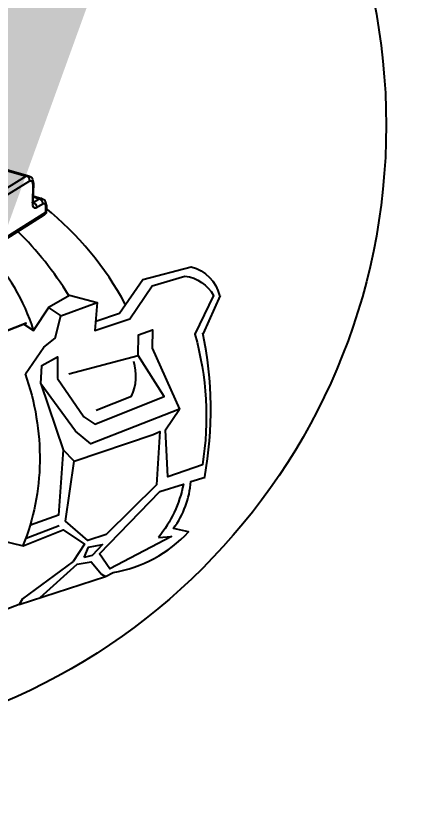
# Model space of a CAD drawing. Header units: feet. Extents: x -13743 to 68376, y -48 to 67763.
# Drawn here: x 187.26 to 193.1, y 63109.77 to 63121.28 of the extents above; entities that cross this region are included whole.
import ezdxf
from ezdxf.enums import TextEntityAlignment as Align

# ---------------------------------------------------------------- set-up
doc = ezdxf.new("R2018")
doc.units = ezdxf.units.FT
doc.header["$MEASUREMENT"] = 0
for name, color, linetype in [('G-ANNO-TEXT', 1, 'Continuous'), ('G-TEXT', 7, 'Continuous'), ('PDF_0', 7, 'Continuous')]:
    doc.layers.add(name, color=color, linetype=linetype)
doc.styles.add('NEI-A', font='arial.ttf')
doc.styles.get("Standard").update_dxf_attribs({"font": 'arial.ttf'})

# ---------------------------------------------------------------- blocks, each defined once
blk = doc.blocks.new('sub-title')
at = {"color": 153, "lineweight": 30, "flags": 106}
blk.add_attdef('SUB_TITLE', text='', height=0.1875, dxfattribs=at).set_placement((0, 0.1875), align=Align.MIDDLE_CENTER)
blk = doc.blocks.new('DETAIL_TITLE')
at = {"style": 'NEI-A', "flags": 8}
blk.add_attdef('#', text='', height=0.2, dxfattribs=at).set_placement((0.5922, -0.5109), align=Align.MIDDLE_CENTER)
at = {"lineweight": 30, "flags": 104}
blk.add_attdef('DETAIL_TITLE', text='', height=0.2, dxfattribs=at).set_placement((0.909897, -0.525138), align=Align.BOTTOM_LEFT)
at = {"style": 'NEI-A'}
for tag, p in [('SCALE:', (0.938649, -0.73792)), ('1"_=_', (1.547399, -0.73792))]:
    blk.add_attdef(tag, text='', height=0.1, dxfattribs=at).set_placement(p, align=Align.BOTTOM_LEFT)

msp = doc.modelspace()

# ---------------------------------------------------------------- linework, layer by layer
at = {"layer": 'PDF_0', "lineweight": 25}
for points in [[(184.163, 63119.893), (184.181, 63119.881), (187.451, 63118.942), (187.463, 63118.936), (187.492, 63118.919), (187.509, 63118.89), (187.521, 63118.832), (187.521, 63118.826), (187.515, 63118.559), (187.515, 63118.548), (187.538, 63118.536), (187.555, 63118.519), (187.561, 63118.507), (187.567, 63118.501), (187.567, 63118.478)], [(182.963, 63119.412), (182.981, 63119.342), (182.992, 63119.325), (183.027, 63119.29), (183.044, 63119.278), (183.068, 63119.272), (184.146, 63119.875), (187.416, 63118.936), (187.434, 63118.942), (187.451, 63118.942)], [(187.468, 63118.867), (187.468, 63118.878), (187.463, 63118.884), (187.463, 63118.896), (187.457, 63118.907), (187.439, 63118.925), (187.416, 63118.936), (186.523, 63118.385), (186.546, 63118.374), (186.564, 63118.356), (186.57, 63118.345), (186.57, 63118.339), (186.575, 63118.327), (186.575, 63118.316)], [(186.575, 63118.316), (187.468, 63118.867), (187.492, 63118.867), (187.497, 63118.861), (187.509, 63118.838), (187.509, 63118.826), (187.515, 63118.814), (187.509, 63118.548), (187.509, 63118.507), (187.521, 63118.484), (187.532, 63118.472), (187.555, 63118.472), (187.567, 63118.478), (187.66, 63118.53), (187.665, 63118.536), (187.683, 63118.536), (187.689, 63118.53), (187.7, 63118.507), (187.7, 63118.403), (187.706, 63118.409), (187.706, 63118.414)], [(187.521, 63118.826), (187.521, 63118.82), (187.515, 63118.814)], [(187.515, 63118.646), (187.642, 63118.611), (187.625, 63118.611), (187.607, 63118.606), (187.515, 63118.629)], [(187.509, 63118.548), (187.509, 63118.553), (187.515, 63118.559)], [(187.521, 63118.53), (187.521, 63118.536), (187.515, 63118.548), (187.607, 63118.606), (187.619, 63118.6), (187.625, 63118.594), (187.636, 63118.588), (187.66, 63118.542), (187.66, 63118.53)], [(187.642, 63118.606), (187.654, 63118.606), (187.683, 63118.588), (187.7, 63118.553), (187.712, 63118.501), (187.712, 63118.495), (187.706, 63118.414), (187.706, 63118.397), (187.7, 63118.385), (187.683, 63118.368), (187.677, 63118.368)], [(186.291, 63117.492), (187.677, 63118.368), (187.683, 63118.368), (187.689, 63118.374), (187.7, 63118.397), (187.7, 63118.403), (186.309, 63117.533)], [(187.712, 63118.495), (187.712, 63118.49), (187.706, 63118.484), (187.7, 63118.484)], [(187.381, 63116.773), (187.521, 63116.681), (187.752, 63117.023), (188.048, 63117.197), (188.454, 63117.087)], [(190.251, 63117.191), (190.002, 63116.634)], [(187.747, 63117.011), (187.921, 63116.895)], [(188.037, 63116.043), (189.051, 63116.315)], [(187.631, 63115.898), (187.955, 63114.936)], [(188.118, 63114.767), (189.272, 63115.156), (189.37, 63115.202), (189.318, 63114.42), (188.582, 63113.695), (188.315, 63113.608), (187.99, 63113.892), (188.118, 63114.767), (187.955, 63114.936), (187.886, 63113.979), (187.48, 63113.834)], [(187.416, 63113.643), (187.897, 63113.828)], [(186.819, 63112.686), (186.709, 63113.051), (187.028, 63113.614), (187.37, 63113.532), (187.955, 63113.764), (188.268, 63113.556), (188.1, 63113.3), (187.364, 63112.755), (187.312, 63112.674), (186.071, 63112.193)], [(187.619, 63112.773), (188.158, 63113.26), (188.367, 63113.295), (188.518, 63113.115), (188.576, 63113.08)]]:
    msp.add_lwpolyline(points, dxfattribs=at)
for points in [[(188.431, 63116.814), (188.779, 63116.93), (189.121, 63117.423), (189.828, 63117.608, -0.279707), (190.241, 63117.189)], [(187.405, 63116.043), (187.671, 63116.437), (187.839, 63116.565), (187.921, 63116.895), (188.454, 63117.087), (188.419, 63116.681), (188.929, 63116.849), (189.254, 63117.33), (189.735, 63117.475, -0.239182), (190.153, 63117.191), (189.88, 63116.623, -0.109758), (189.99, 63114.715), (189.486, 63114.541), (189.451, 63115.225), (189.654, 63115.527)], [(188.437, 63115.515), (188.953, 63115.718, 0.188716), (188.986, 63116.227)], [(187.312, 63112.674), (188.576, 63113.08), (188.686, 63113.138, 0.162648), (189.788, 63113.735), (189.567, 63113.782, 0.139358), (189.822, 63114.472), (190.031, 63114.535)]]:
    msp.add_lwpolyline(points, format="xyb", dxfattribs=at)
for points in [[(186.558, 63116.449), (187.416, 63116.785)], [(187.874, 63115.979), (188.257, 63115.417), (188.419, 63115.307), (189.434, 63115.712), (189.051, 63116.315), (189.057, 63116.617), (189.26, 63116.687), (189.254, 63116.42), (189.654, 63115.527), (188.361, 63115.022), (188.135, 63115.208), (187.631, 63115.898), (187.642, 63116.165), (187.874, 63116.292)], [(188.263, 63113.358), (188.326, 63113.509), (188.529, 63113.55), (188.379, 63113.387)]]:
    msp.add_lwpolyline(points, close=True, dxfattribs=at)
msp.add_lwpolyline([(189.347, 63113.654), (189.538, 63113.666), (188.64, 63113.196), (188.489, 63113.411), (189.37, 63114.327), (189.712, 63114.431, -0.125407)], format="xyb", close=True, dxfattribs=at)
msp.add_circle((183.511, 63119.681), 9.164, dxfattribs=at)
for centre, radius, start, end in [((184.787, 63114.88), 4.624, 28.1744, 50.9985), ((183.755, 63114.544), 5.036, 31.7834, 45.4065), ((184.81, 63115.849), 2.838, 17.1002, 44.4562), ((184.642, 63115.518), 5.47, 349.7112, 11.8527)]:
    msp.add_arc(centre, radius, start, end, dxfattribs=at)
msp.add_open_spline([(187.4, 63116.045), (187.546, 63115.633), (187.619, 63115.196), (187.608, 63114.341), (187.529, 63113.921), (187.367, 63113.534)], degree=3, knots=[0, 0, 0, 0, 3.813493, 3.813493, 7.492032, 7.492032, 7.492032, 7.492032], dxfattribs=at)

# ---------------------------------------------------------------- block references
at = {"layer": 'G-ANNO-TEXT'}
ref = msp.add_blockref('DETAIL_TITLE', (-460.635, 63776.869), dxfattribs=dict(at, xscale=128.9267043143703, yscale=128.9267043143703, zscale=128.9267043143703))
lines = msp.add_mtext('{\\LDC BLOCK TYPE-1 (3) STRINGS (78) MODULES [580W]}', dxfattribs={"layer": '0', "insert": (-343.325, 63747.843), "char_height": 858.86809, "attachment_point": 1})
ref.add_attrib('DETAIL_TITLE', '', (-343.325, 63747.843)).embed_mtext(lines)
at = {"layer": 'G-TEXT'}
ref = msp.add_blockref('sub-title', (-222.976, 63183.228), dxfattribs=dict(at, xscale=5.485316049832718, yscale=5.485316049832718, zscale=5.485316049832718))
lines = msp.add_mtext('{\\LTYPICAL 54-MODULE SHORT TRACKER  WIRING DETAIL}', dxfattribs={"layer": 'G-ANNO-TEXT', "insert": (-193.015, 63195.724), "char_height": 92.11239, "attachment_point": 1})
ref.add_attrib('SUB_TITLE', '', (-193.015, 63195.724), dxfattribs={"flags": 104}).embed_mtext(lines)
ref = msp.add_blockref('sub-title', (115.628, 63130.883), dxfattribs=dict(at, xscale=5.485316049832718, yscale=5.485316049832718, zscale=5.485316049832718))
lines = msp.add_mtext('{\\LTYPICAL 3x90-MODULE TRACKER WIRING DETAIL}', dxfattribs={"layer": 'G-ANNO-TEXT', "insert": (129.666, 63146.108), "char_height": 92.11239, "attachment_point": 1})
ref.add_attrib('SUB_TITLE', '', (129.666, 63146.108), dxfattribs={"flags": 104}).embed_mtext(lines)

doc.saveas('drawing.dxf')
